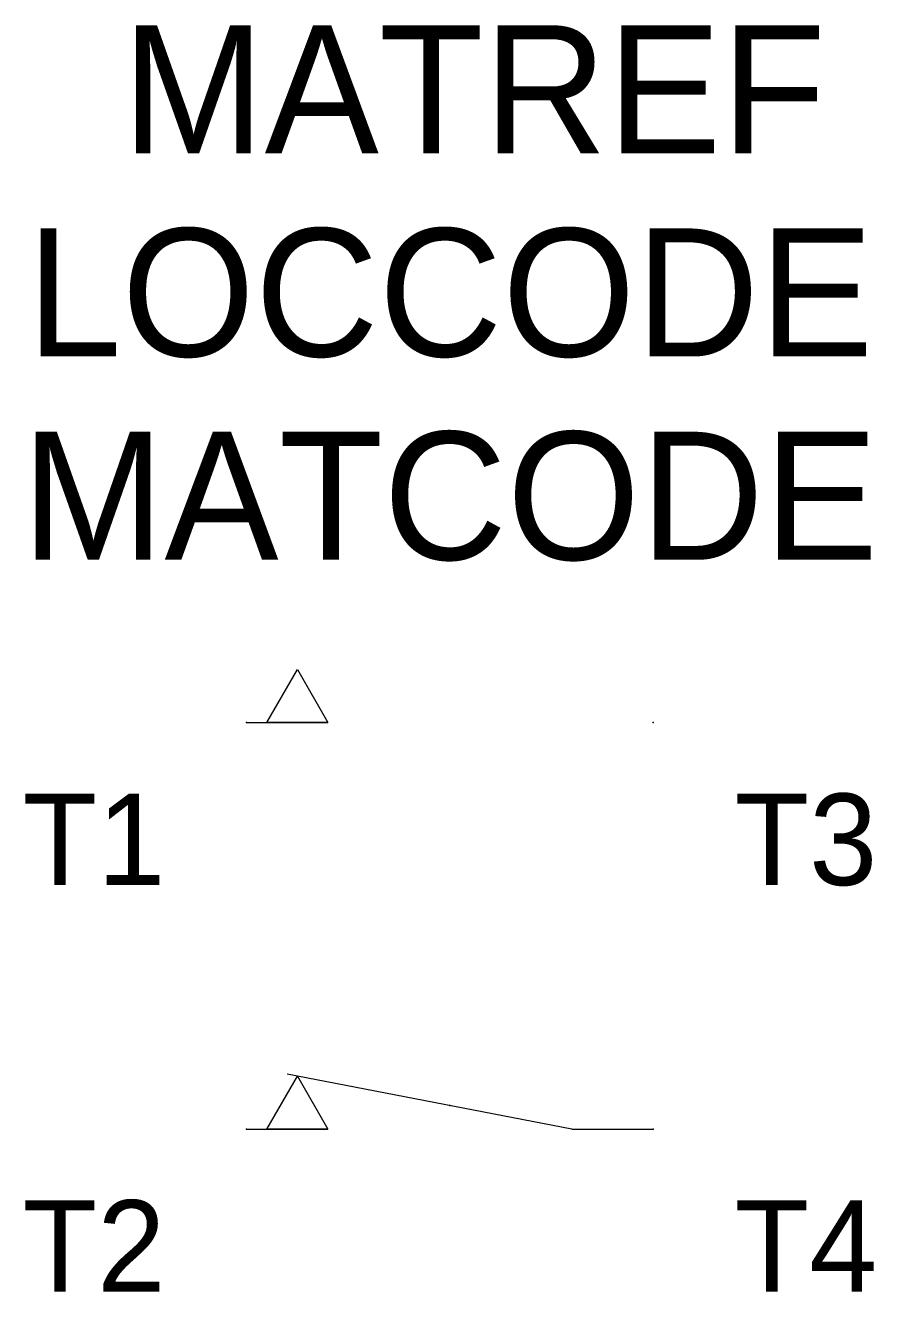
# Model space of a CAD drawing. Extents: x -10.4 to 10.4, y -4 to 27.1.
import ezdxf
from ezdxf.enums import TextEntityAlignment as Align

# ---------------------------------------------------------------- set-up
doc = ezdxf.new("R2010")
doc.units = 0
doc.layers.get('0').update_dxf_attribs({"linetype": 'CONTINUOUS'})
for name, color, linetype in [('A', 7, 'CONTINUOUS'), ('C', 6, 'CONTINUOUS'), ('T2', 7, 'CONTINUOUS')]:
    doc.layers.add(name, color=color, linetype=linetype)

msp = doc.modelspace()

# ---------------------------------------------------------------- linework, layer by layer
at = {"color": 0}
for p, q in [((-5, 10), (-3, 10)), ((3, 0), (-4, 1.347)), ((-5, 0), (-3, 0)), ((3, 0), (5, 0))]:
    msp.add_line(p, q, dxfattribs=at)
for points in [[(-3.75, 11.299), (-3, 10), (-4.5, 10)], [(-3.75, 1.299), (-3, 0), (-4.5, 0)]]:
    msp.add_lwpolyline(points, close=True, dxfattribs=at)
at = {"layer": 'A', "color": 0}
msp.add_point((0, 0.577), dxfattribs=at)
at = {"layer": 'C', "color": 0}
for p in [(-5, 10), (5, 10), (-5, 0), (5, 0)]:
    msp.add_point(p, dxfattribs=at)

# ---------------------------------------------------------------- texts
at = {"color": 0, "linetype": 'CONTINUOUS'}
for tag, p in [('MATREF', (0.592, 23.995)), ('LOCCODE', (0, 19)), ('MATCODE', (0, 14))]:
    msp.add_attdef(tag, text='', height=3.15, dxfattribs=at).set_placement(p, align=Align.CENTER)
at = {"layer": 'T2', "color": 0, "linetype": 'CONTINUOUS'}
for tag, p in [('T1', (-7, 6)), ('T2', (-7, -4))]:
    msp.add_attdef(tag, text='', height=2.25, dxfattribs=at).set_placement(p, align=Align.RIGHT)
for tag, p in [('T3', (7, 6)), ('T4', (7, -4))]:
    msp.add_attdef(tag, p, '', height=2.25, dxfattribs=at)

doc.saveas('drawing.dxf')
